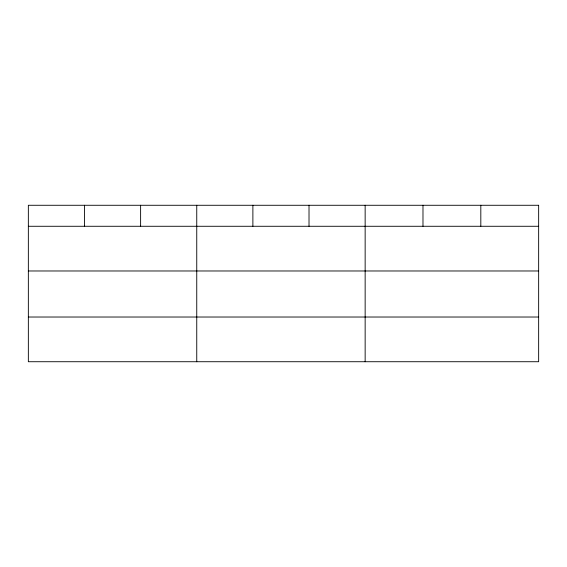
<?xml version="1.0" encoding="UTF-8"?>
<svg xmlns="http://www.w3.org/2000/svg" width="567" height="567" viewBox="0 0 567 567"><rect width="100%" height="100%" fill="white"/><g stroke="black" fill="none" stroke-linecap="round" stroke-linejoin="round"><path stroke-width="0.85" d="M28.35 226.276L538.65 226.276M28.35 270.976L538.65 270.976M28.35 317.024L538.65 317.024M480.816 205.275L480.816 226.276M422.982 205.275L422.982 226.276M365.148 205.275L365.148 361.725M309.015 205.275L309.015 226.276M252.882 205.275L252.882 226.276M196.749 205.275L196.749 361.725M140.616 205.275L140.616 226.276M84.483 205.275L84.483 226.276M538.65 205.275L28.35 205.275L28.35 361.725L538.65 361.725L538.65 205.275"/></g></svg>
